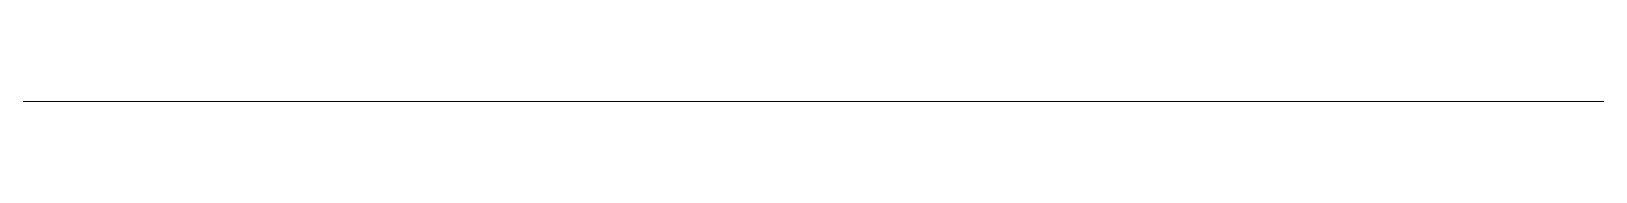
# Model space of a CAD drawing. Header units: millimetres. Extents: x -44657 to 28812, y -28146 to 16565.
# Drawn here: x -29748 to -28737, y -3144 to -3144 of the extents above; entities that cross this region are included whole.
import ezdxf

# ---------------------------------------------------------------- set-up
doc = ezdxf.new("R2010")
doc.units = ezdxf.units.MM
doc.layers.add('I-FURN', color=30, linetype='Continuous', lineweight=5)

# ---------------------------------------------------------------- blocks, each defined once
blk = doc.blocks.new('DSK05 - Client suite desking - 1600mm x 700mm x 720mm H_ 400mm x 500mm x 600mm H desk unit_ 50x20mm steel tubing and separator - Client suite desking-V44-NEW PROPOSED GROUND STOREY PLAN _White Box_')
at = {"layer": 'I-FURN', "color": 31}
blk.add_line((-1569.999999999999, -700), (-269.999999999999, -700), dxfattribs=at)

msp = doc.modelspace()

# ---------------------------------------------------------------- block references
at = {"layer": 'I-FURN', "color": 31}
msp.add_blockref('DSK05 - Client suite desking - 1600mm x 700mm x 720mm H_ 400mm x 500mm x 600mm H desk unit_ 50x20mm steel tubing and separator - Client suite desking-V44-NEW PROPOSED GROUND STOREY PLAN _White Box_', (-28406.56235443191, -2443.810424158733), dxfattribs=at)

doc.saveas('drawing.dxf')
